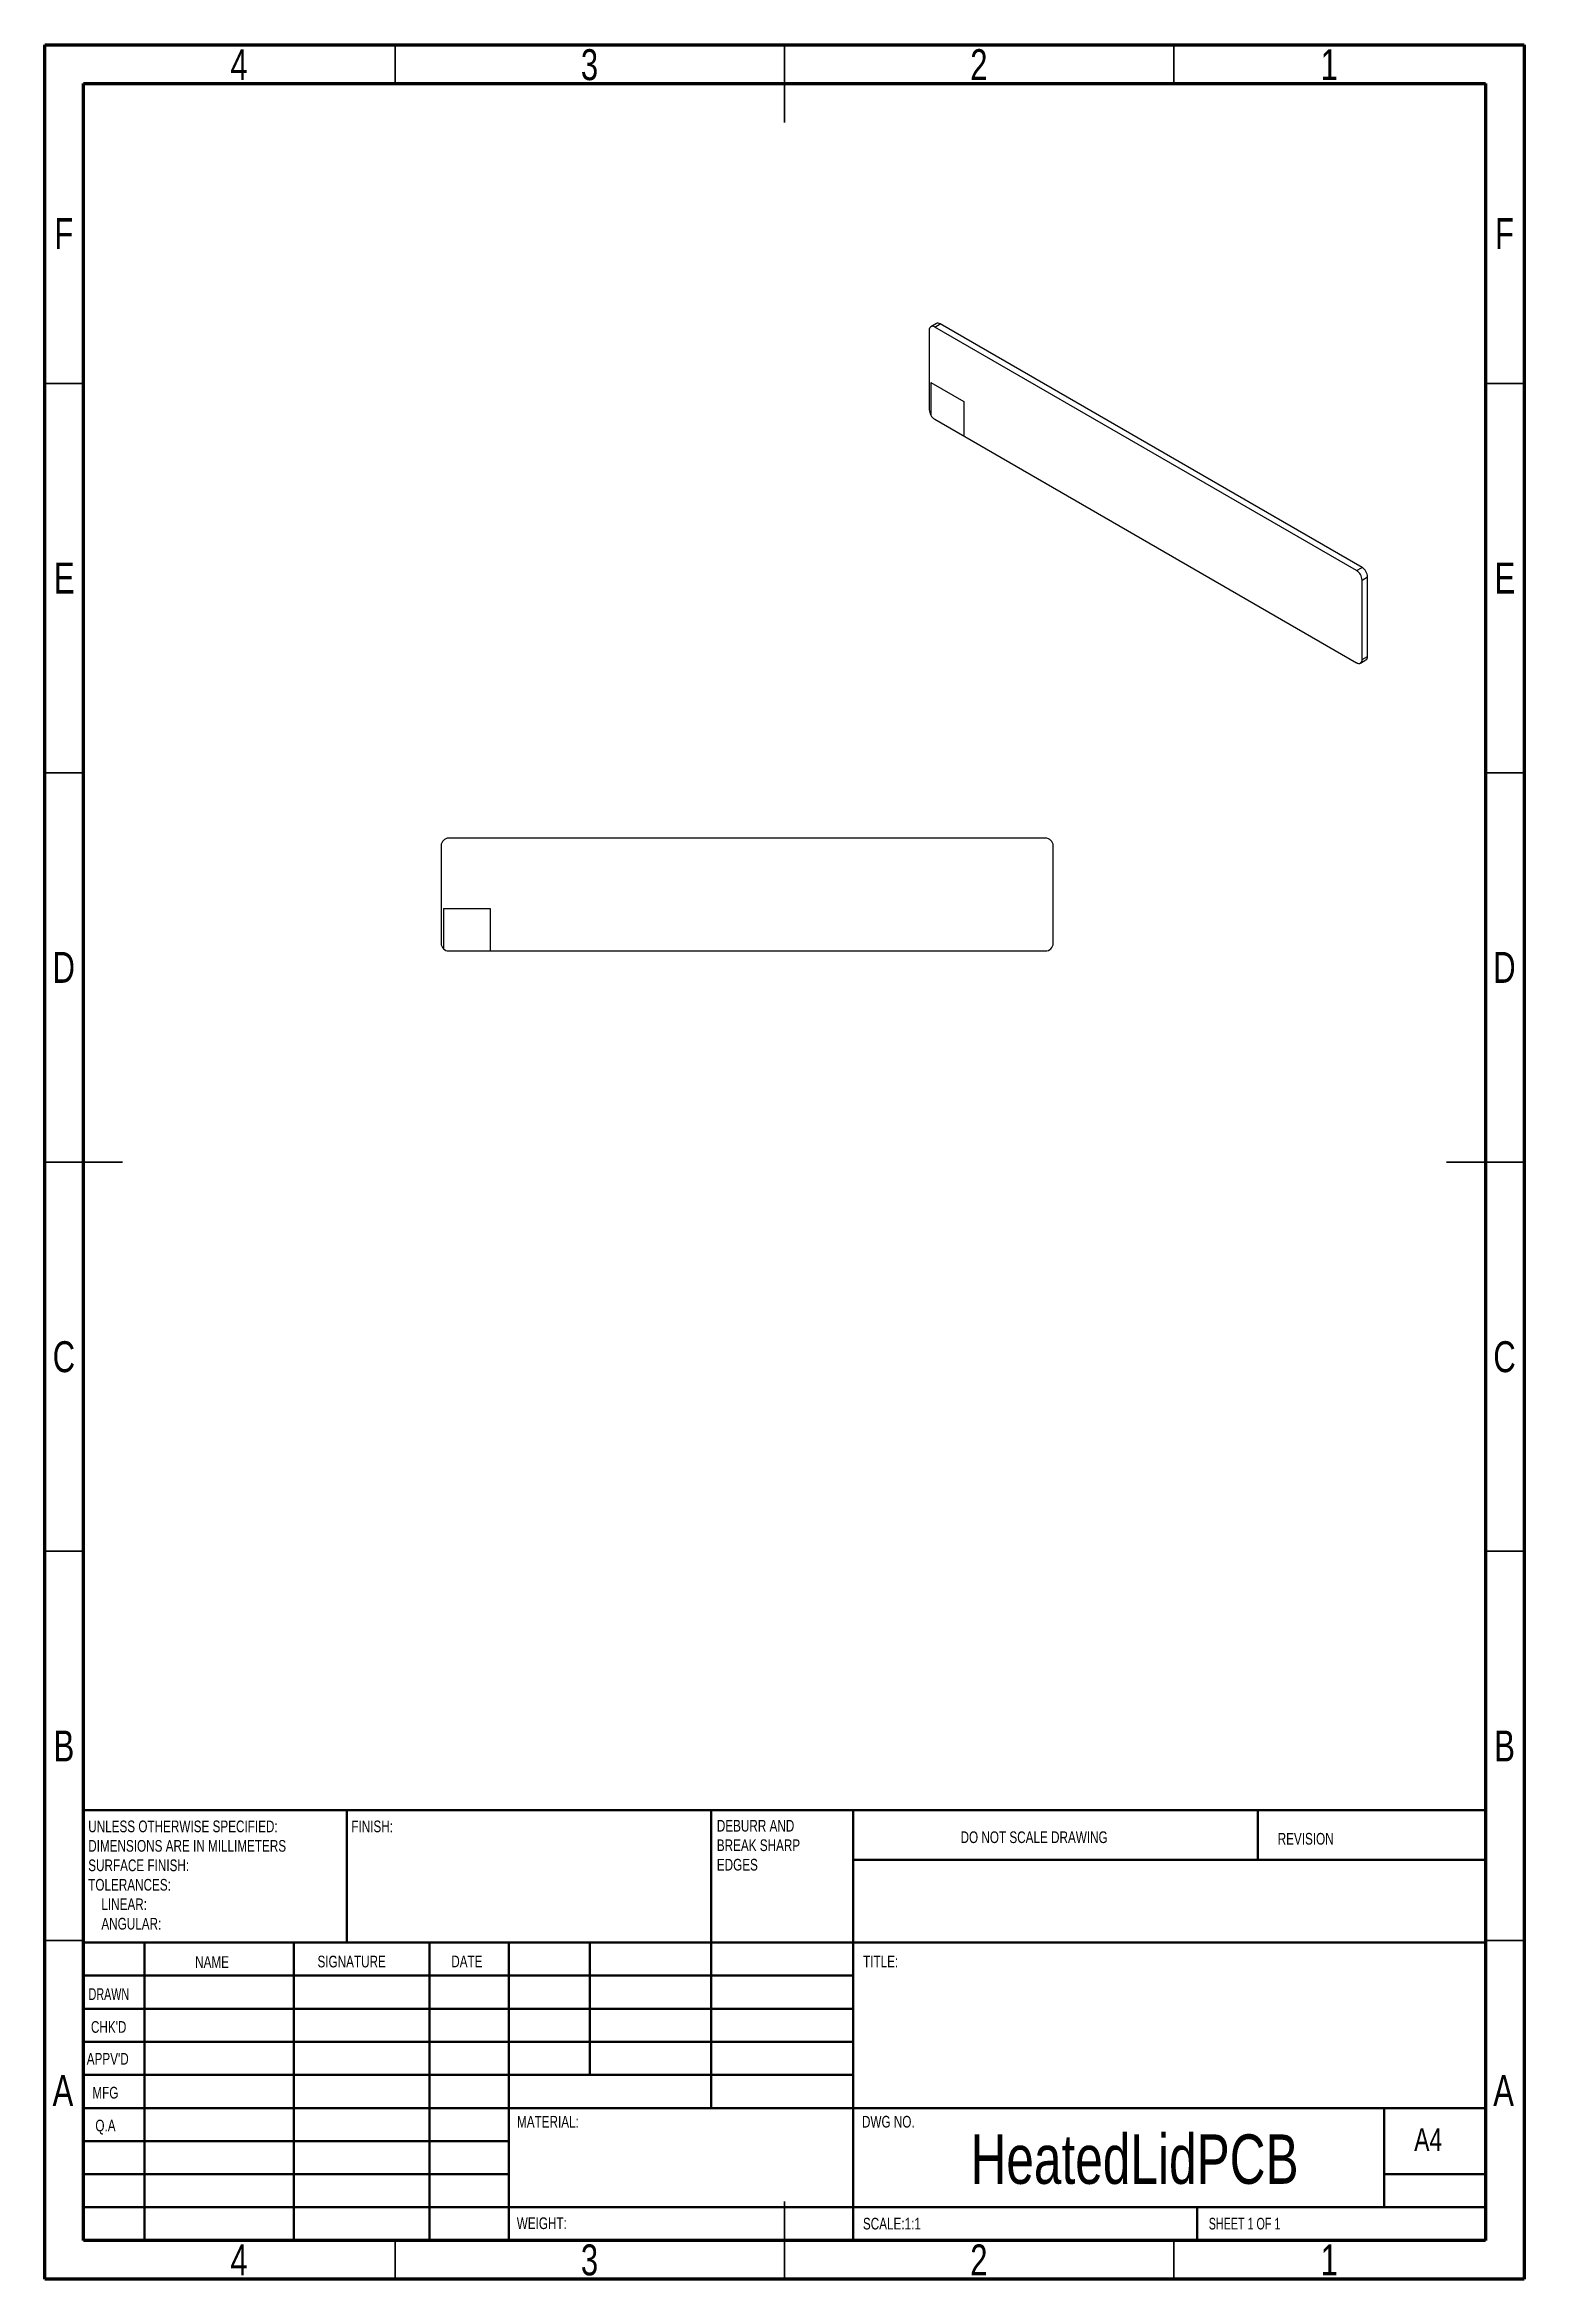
# Model space of a CAD drawing. Header units: millimetres. Extents: x 15 to 205, y 5 to 292.
import ezdxf

# ---------------------------------------------------------------- set-up
doc = ezdxf.new("R2010")
doc.units = ezdxf.units.MM
doc.styles.add('SLDTEXTSTYLE0', font='TXT', dxfattribs={"width": 0.75})
doc.styles.add('SLDTEXTSTYLE1', font='TXT', dxfattribs={"width": 0.686449})
doc.styles.add('SLDTEXTSTYLE2', font='TXT', dxfattribs={"width": 0.6875})

# ---------------------------------------------------------------- blocks, each defined once
blk = doc.blocks.new('SW_NOTE_0')
at = {"color": 0, "linetype": 'Continuous', "lineweight": 0, "char_height": 1.5, "attachment_point": 1, "style": 'SLDTEXTSTYLE0'}
for s, insert in [('UNLESS OTHERWISE SPECIFIED:', (0, 1.93)), ('DIMENSIONS ARE IN MILLIMETERS', (0, -0.57)), ('TOLERANCES:', (0, -5.57)), ('SURFACE FINISH:', (0, -3.07)), ('LINEAR:', (1.69, -8.07)), ('ANGULAR:', (1.69, -10.57))]:
    blk.add_mtext(s, dxfattribs=dict(at, insert=insert))
blk = doc.blocks.new('SW_NOTE_0_1')
at = {"color": 0, "linetype": 'Continuous', "lineweight": 0, "char_height": 1.5, "attachment_point": 1, "style": 'SLDTEXTSTYLE0'}
for s, insert in [('DEBURR AND', (0, 1.93)), ('BREAK SHARP', (0, -0.57)), ('EDGES', (0, -3.07))]:
    blk.add_mtext(s, dxfattribs=dict(at, insert=insert))

msp = doc.modelspace()

# ---------------------------------------------------------------- linework, layer by layer
at = {"color": 7, "linetype": 'Continuous', "lineweight": 70}
for p, q in [((15, 5), (15, 292)), ((15, 292), (205, 292)), ((205, 292), (205, 5)), ((20, 10), (20, 287)), ((20, 287), (200, 287)), ((200, 287), (200, 10)), ((200, 10), (20, 10)), ((205, 5), (15, 5))]:
    msp.add_line(p, q, dxfattribs=at)
at = {"color": 7, "linetype": 'Continuous', "lineweight": 35}
for p, q in [((60, 287), (60, 292)), ((110, 292), (110, 282)), ((110, 287), (110, 292)), ((160, 287), (160, 292)), ((20, 248.5), (15, 248.5)), ((200, 248.5), (205, 248.5)), ((20, 198.5), (15, 198.5)), ((200, 198.5), (205, 198.5)), ((15, 148.5), (25, 148.5)), ((20, 148.5), (15, 148.5)), ((205, 148.5), (195, 148.5)), ((200, 148.5), (205, 148.5)), ((20, 98.5), (15, 98.5)), ((200, 98.5), (205, 98.5)), ((20, 48.5), (15, 48.5)), ((200, 48.5), (205, 48.5)), ((110, 5), (110, 15)), ((60, 10), (60, 5)), ((110, 10), (110, 5)), ((160, 10), (160, 5))]:
    msp.add_line(p, q, dxfattribs=at)
at = {"color": 7, "linetype": 'Continuous', "lineweight": 25}
for p, q in [((129.5, 256.19), (128.79, 255.78)), ((129.29, 255.74), (130, 256.14)), ((183.45, 224.47), (129.29, 255.74)), ((184.16, 224.87), (130, 256.14)), ((128.58, 255.33), (128.58, 245.12)), ((129.29, 243.9), (183.45, 212.63)), ((183.45, 224.47), (184.16, 224.87)), ((184.16, 223.24), (184.87, 223.65)), ((184.16, 213.04), (184.16, 223.24)), ((184.87, 213.44), (184.87, 223.65)), ((183.95, 212.58), (184.66, 212.99)), ((184.16, 213.04), (184.87, 213.44)), ((143.5, 190.1), (66.9, 190.1)), ((65.9, 189.1), (65.9, 176.6)), ((144.5, 176.6), (144.5, 189.1)), ((66.9, 175.6), (143.5, 175.6))]:
    msp.add_line(p, q, dxfattribs=at)
at = {"color": 7, "linetype": 'Continuous'}
for p, q in [((128.8, 248.63), (128.8, 244.41)), ((128.8, 248.63), (133.04, 246.18)), ((133.04, 246.18), (133.04, 241.73)), ((66.2, 181.05), (66.2, 175.89)), ((66.2, 181.05), (72.2, 181.05)), ((72.2, 181.05), (72.2, 175.6))]:
    msp.add_line(p, q, dxfattribs=at)
at = {"color": 7, "linetype": 'Continuous', "lineweight": 50}
for p, q in [((20, 65.25), (200, 65.25)), ((20, 65.25), (20, 10)), ((53.8, 48.25), (53.8, 65.25)), ((100.6, 65.25), (100.6, 27)), ((118.8, 65.25), (118.8, 10)), ((170.8, 58.88), (170.8, 65.25)), ((200, 58.88), (118.8, 58.88)), ((200, 48.25), (20, 48.25)), ((27.8, 48.25), (27.8, 10)), ((46.99, 48.25), (46.99, 10)), ((64.4, 48.25), (64.4, 10)), ((74.6, 10), (74.6, 48.25)), ((85, 31.25), (85, 48.25)), ((118.8, 44), (20, 44)), ((118.8, 39.75), (20, 39.75)), ((118.8, 35.5), (20, 35.5)), ((118.8, 31.25), (20, 31.25)), ((74.6, 27), (20, 27)), ((74.6, 27), (200, 27)), ((187, 14.25), (187, 27)), ((74.6, 22.75), (20, 22.75)), ((74.6, 18.5), (20, 18.5)), ((200, 18.5), (187, 18.5)), ((20, 14.25), (200, 14.25)), ((163, 10), (163, 14.25))]:
    msp.add_line(p, q, dxfattribs=at)
at = {"color": 7, "linetype": 'Continuous', "lineweight": 25}
for centre, radius, start, end in [((129.01, 255.4), 0.437, 50.7967, 189.214), ((129.7, 255.73), 0.503, 54.3824, 114.3071), ((130.12, 245.19), 1.54, 182.6055, 237.3945), ((182.63, 223.17), 1.54, 2.6055, 57.3945), ((183.33, 223.58), 1.54, 2.6055, 57.3945), ((183.73, 212.97), 0.437, 230.7967, 9.214), ((184.38, 213.39), 0.493, 305.0133, 6.2988), ((66.9, 189.1), 1, 90, 180), ((143.5, 189.1), 1, 0, 90), ((66.9, 176.6), 1, 180, 270), ((143.5, 176.6), 1, 270, 0)]:
    msp.add_arc(centre, radius, start, end, dxfattribs=at)

# ---------------------------------------------------------------- block references
at = {"color": 7, "linetype": 'Continuous', "lineweight": 0}
for name, p in [('SW_NOTE_0', (20.59, 61.99)), ('SW_NOTE_0_1', (101.31, 62.07))]:
    msp.add_blockref(name, p, dxfattribs=at)

# ---------------------------------------------------------------- texts
for s, insert, char_height, attachment_point, style in [('4', (39.96, 291.42), 3.97, 2, 'SLDTEXTSTYLE0'), ('3', (84.96, 291.42), 3.97, 2, 'SLDTEXTSTYLE0'), ('2', (134.96, 291.42), 3.97, 2, 'SLDTEXTSTYLE0'), ('1', (179.96, 291.42), 3.97, 2, 'SLDTEXTSTYLE0'), ('F', (17.46, 269.73), 3.97, 2, 'SLDTEXTSTYLE0'), ('F', (202.46, 269.73), 3.97, 2, 'SLDTEXTSTYLE0'), ('E', (17.51, 225.48), 3.97, 2, 'SLDTEXTSTYLE0'), ('E', (202.51, 225.48), 3.97, 2, 'SLDTEXTSTYLE0'), ('D', (17.45, 175.48), 3.97, 2, 'SLDTEXTSTYLE0'), ('D', (202.45, 175.48), 3.97, 2, 'SLDTEXTSTYLE0'), ('C', (17.46, 125.48), 3.97, 2, 'SLDTEXTSTYLE0'), ('C', (202.46, 125.48), 3.97, 2, 'SLDTEXTSTYLE0'), ('B', (17.47, 75.48), 3.97, 2, 'SLDTEXTSTYLE0'), ('B', (202.47, 75.48), 3.97, 2, 'SLDTEXTSTYLE0'), ('FINISH:', (54.37, 63.92), 1.5, 1, 'SLDTEXTSTYLE0'), ('DO NOT SCALE DRAWING', (132.61, 62.53), 1.5, 1, 'SLDTEXTSTYLE0'), ('REVISION', (173.33, 62.33), 1.5, 1, 'SLDTEXTSTYLE0'), ('NAME', (34.32, 46.5), 1.5, 1, 'SLDTEXTSTYLE0'), ('SIGNATURE', (50.03, 46.56), 1.5, 1, 'SLDTEXTSTYLE0'), ('DATE', (67.21, 46.58), 1.5, 1, 'SLDTEXTSTYLE0'), ('TITLE:', (120.09, 46.58), 1.5, 1, 'SLDTEXTSTYLE0'), ('DRAWN', (20.64, 42.38), 1.5, 1, 'SLDTEXTSTYLE1'), ("CHK'D", (20.94, 38.16), 1.5, 1, 'SLDTEXTSTYLE0'), ("APPV'D", (20.4, 34.07), 1.5, 1, 'SLDTEXTSTYLE0'), ('A', (17.34, 31.23), 3.97, 2, 'SLDTEXTSTYLE0'), ('MFG', (21.12, 29.72), 1.5, 1, 'SLDTEXTSTYLE0'), ('A', (202.34, 31.23), 3.97, 2, 'SLDTEXTSTYLE0'), ('MATERIAL:', (75.65, 25.99), 1.5, 1, 'SLDTEXTSTYLE0'), ('DWG NO.', (119.95, 25.99), 1.5, 1, 'SLDTEXTSTYLE0'), ('Q.A', (21.51, 25.5), 1.5, 1, 'SLDTEXTSTYLE0'), ('HeatedLidPCB', (154.95, 23.61), 6.35, 2, 'SLDTEXTSTYLE0'), ('A4', (190.87, 24.41), 2.91, 1, 'SLDTEXTSTYLE0'), ('WEIGHT:', (75.62, 12.95), 1.499, 1, 'SLDTEXTSTYLE0'), ('SCALE:1:1', (120.07, 12.9), 1.5, 1, 'SLDTEXTSTYLE0'), ('SHEET 1 OF 1', (164.48, 12.9), 1.5, 1, 'SLDTEXTSTYLE2'), ('4', (39.96, 9.48), 3.97, 2, 'SLDTEXTSTYLE0'), ('3', (84.96, 9.48), 3.97, 2, 'SLDTEXTSTYLE0'), ('2', (134.96, 9.48), 3.97, 2, 'SLDTEXTSTYLE0'), ('1', (179.96, 9.48), 3.97, 2, 'SLDTEXTSTYLE0')]:
    msp.add_mtext(s, dxfattribs=dict(at, insert=insert, char_height=char_height, attachment_point=attachment_point, style=style))

doc.saveas('drawing.dxf')
